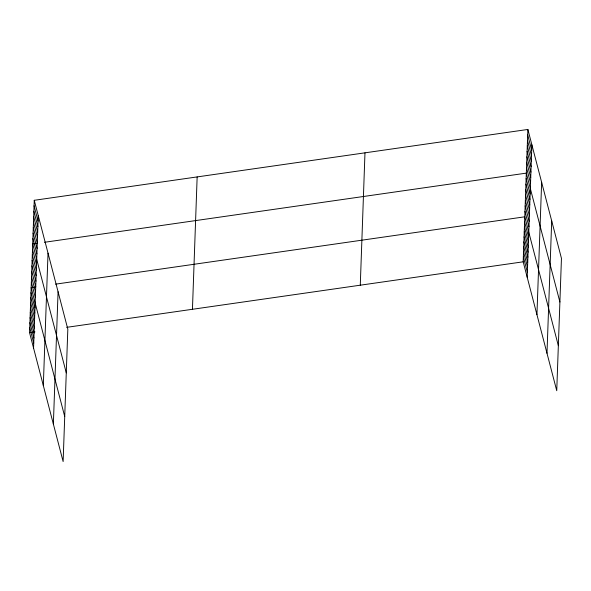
<?xml version="1.0" encoding="UTF-8"?>
<svg xmlns="http://www.w3.org/2000/svg" width="591" height="591" viewBox="0 0 591 591"><rect width="100%" height="100%" fill="white"/><g stroke="black" fill="none" stroke-linecap="round" stroke-linejoin="round"><path stroke-width="0.89" d="M34.256 200.297L67.825 329.187L63.126 461.549L29.55 332.659L34.256 200.297L527.874 129.451L561.45 258.341L556.744 390.703L523.175 261.813L527.874 129.451M33.561 348.069L38.267 215.7M43.32 385.517L48.019 253.147M53.367 424.102L58.073 291.732M192.444 309.285L197.15 176.916M360.281 285.194L364.979 152.825M527.187 277.223L531.893 144.854M536.938 314.671L541.644 182.301M546.993 353.255L551.698 220.886M37.226 243.329L32.704 243.972L66.273 372.869M44.465 242.288L526.322 173.126L559.899 302.016M35.674 287.004L31.146 287.654L64.722 416.544M55.584 284.153L524.771 216.808L558.347 345.698M29.55 332.659L34.98 331.883M66.657 327.34L523.175 261.813M527.682 134.911L531.693 150.313M527.49 140.37L531.501 155.773M527.298 145.829L531.309 161.232M527.098 151.289L531.11 166.692M526.906 156.748L530.917 172.151M526.714 162.207L530.725 177.61M526.522 167.667L530.533 183.07M526.13 178.593L530.142 193.996M525.938 184.052L529.95 199.455M525.746 189.512L529.758 204.914M525.547 194.971L529.558 210.374M525.355 200.43L529.366 215.833M525.163 205.89L529.174 221.293M524.963 211.349L528.982 226.752M524.594 221.81L528.605 237.213M524.416 226.811L528.428 242.214M524.239 231.812L528.251 247.215M524.062 236.814L528.073 252.217M523.885 241.815L527.896 257.218M523.707 246.816L527.719 262.219M523.53 251.818L527.541 267.221M523.353 256.812L527.364 272.222M34.056 205.757L38.075 221.16M33.864 211.216L37.876 226.619M33.672 216.675L37.684 232.078M33.48 222.135L37.492 237.538M33.281 227.594L37.292 242.997M33.089 233.053L37.1 248.456M32.897 238.513L36.908 253.923M32.505 249.439L36.516 264.842M32.313 254.898L36.324 270.301M32.121 260.358L36.132 275.761M31.929 265.817L35.94 281.22M31.729 271.276L35.741 286.679M31.537 276.736L35.549 292.139M31.345 282.195L35.357 297.598M30.968 292.656L34.987 308.059M30.791 297.657L34.81 313.06M30.614 302.658L34.625 318.061M30.437 307.66L34.448 323.063M30.259 312.661L34.271 328.064M30.082 317.663L34.093 333.065M29.905 322.664L33.916 338.067M29.727 327.665L33.739 343.068"/></g></svg>
